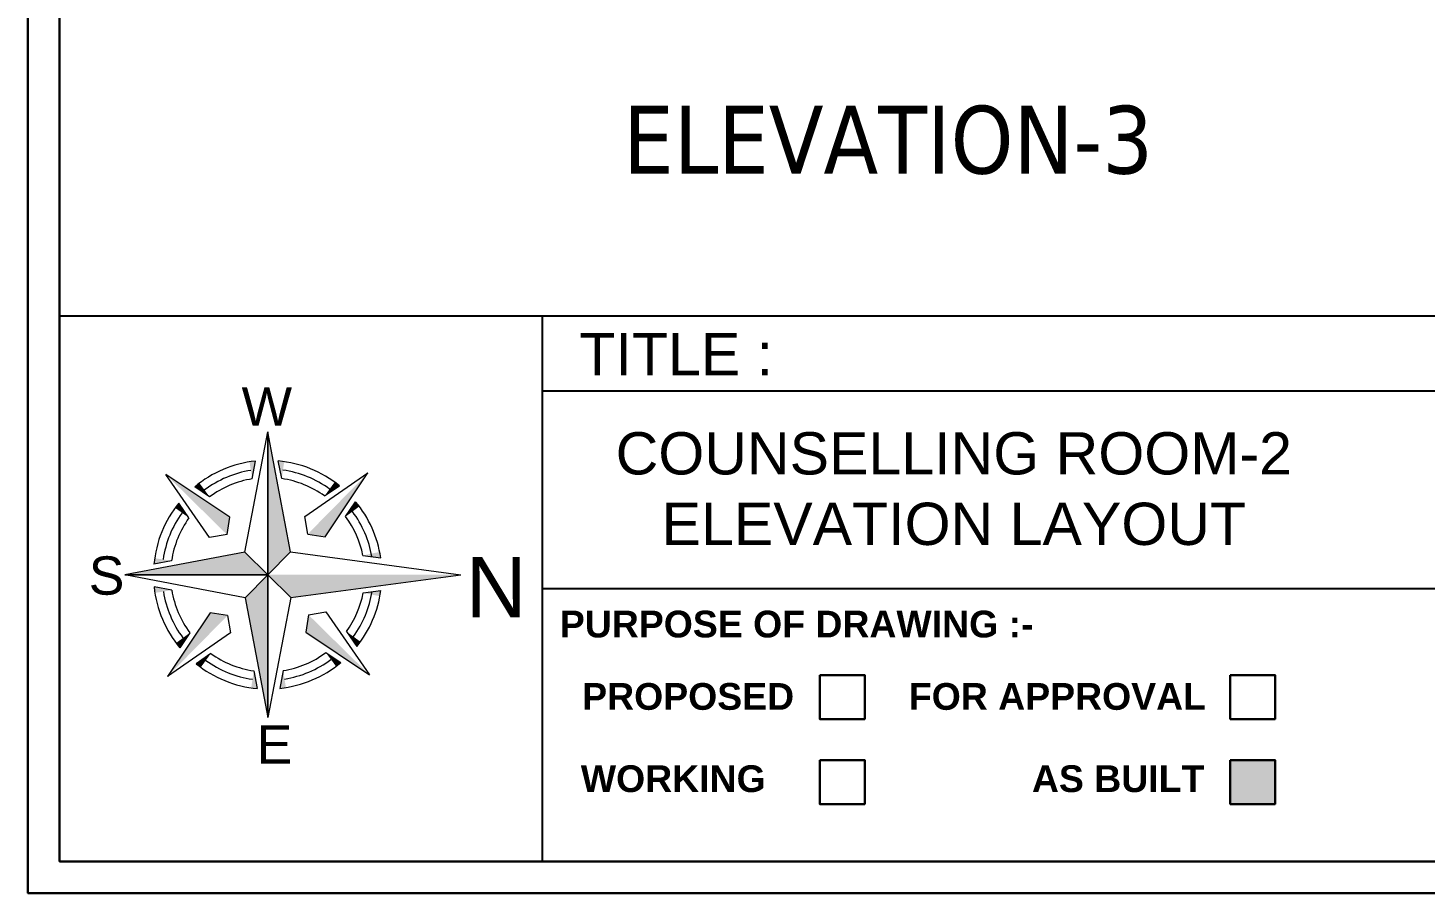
# Model space of a CAD drawing. Header units: millimetres. Extents: x 3552052 to 4144896, y -707811 to -630695.
# Drawn here: x 3735328 to 3739451, y -698012 to -695458 of the extents above; entities that cross this region are included whole.
import ezdxf
from ezdxf.enums import TextEntityAlignment as Align

# ---------------------------------------------------------------- set-up
doc = ezdxf.new("R2010")
doc.units = ezdxf.units.MM
doc.header["$LTSCALE"] = 6
doc.header["$MEASUREMENT"] = 0
doc.layers.get('0').update_dxf_attribs({"linetype": 'CONTINUOUS', "lineweight": 0})
for name, color, linetype, lineweight in [('0.0', 8, 'CONTINUOUS', 0), ('formate text', 8, 'CONTINUOUS', 0), ('MEP_HVAC_TEXT', 7, 'CONTINUOUS', 0), ('TITLE', 7, 'CONTINUOUS', 0)]:
    doc.layers.add(name, color=color, linetype=linetype, lineweight=lineweight)
doc.styles.add('Annotation', font='tahoma.ttf')
doc.styles.add('ARIAL', font='arial.ttf')
doc.styles.add('FORMATE', font='arialbd.ttf')
doc.styles.add('style3', font='arialbd.ttf')

# ---------------------------------------------------------------- blocks, each defined once
blk = doc.blocks.new('A$C4A7C6C7E')
at = {"layer": 'TITLE', "color": 8, "lineweight": 5}
for p, q in [((-4207, 4144), (0, 26095)), ((0, 26095), (0, 0)), ((0, 0), (0, 26095)), ((4144, 4207), (0, 26095)), ((-2825, 17519), (-2234, 20757)), ((2559, 17560), (1919, 20788)), ((-6941, 10518), (-18592, 18312)), ((-10622, 6781), (-18592, 18312)), ((6781, 10622), (18312, 18592)), ((10518, 6941), (18312, 18592)), ((-10607, 14226), (-13343, 16056)), ((10390, 14385), (13098, 16257)), ((-14385, 10390), (-16257, 13098)), ((14226, 10607), (16056, 13343)), ((-7437, 7325), (-6941, 10518)), ((7325, 7437), (6781, 10622)), ((-7437, 7325), (-10622, 6781)), ((7325, 7437), (10518, 6941)), ((-4207, 4144), (-26095, 0)), ((-17560, 2559), (-20788, 1919)), ((-4207, 4144), (0, 0)), ((0, 0), (-4207, 4144)), ((0, 0), (4144, 4207)), ((4144, 4207), (0, 0)), ((17394, 3514), (20646, 3095)), ((17394, 3514), (20646, 3095)), ((0, 0), (-26095, 0)), ((-26095, 0), (0, 0)), ((-4144, -4207), (-26095, 0)), ((0, 0), (-4144, -4207)), ((-4144, -4207), (0, 0)), ((0, 0), (4207, -4144)), ((4207, -4144), (0, 0)), ((0, 0), (0, -26095)), ((0, -26095), (0, 0)), ((-17519, -2825), (-20757, -2234)), ((-4144, -4207), (0, -26095)), ((4207, -4144), (0, -26095)), ((17433, -3312), (20680, -2857)), ((17433, -3312), (20680, -2857)), ((17434, -3310), (20680, -2857)), ((-10518, -6941), (-18312, -18592)), ((-7325, -7437), (-10518, -6941)), ((-7325, -7437), (-6781, -10622)), ((7437, -7325), (6941, -10518)), ((7437, -7325), (10622, -6781)), ((10622, -6781), (18592, -18312)), ((-6781, -10622), (-18312, -18592)), ((-14226, -10607), (-16056, -13343)), ((6941, -10518), (18592, -18312)), ((14385, -10390), (16257, -13098)), ((-10390, -14385), (-13098, -16257)), ((10607, -14226), (13343, -16056)), ((-2559, -17560), (-1919, -20788)), ((2825, -17519), (2234, -20757))]:
    blk.add_line(p, q, dxfattribs=at)
at = {"layer": 'TITLE', "color": 5}
for p in [(4144, 4207), (4207, -4144)]:
    blk.add_line(p, (35289, 0), dxfattribs=at)
at = {"layer": 'TITLE', "color": 8, "lineweight": 5}
for radius, start, end in [(20877, 96.14269, 129.72625), (20877, 51.14269, 84.72625), (19311, 99.1612, 126.70773), (19311, 54.16121, 81.70773), (17745, 99.1612, 126.70773), (17745, 54.16121, 81.70773), (20877, 141.14269, 174.72625), (20877, 8.52692, 39.72625), (19311, 144.16121, 171.70773), (17745, 144.16121, 171.70773), (17745, 11.42181, 36.70773), (19311, 9.85136, 36.70773), (20877, 186.14269, 219.72625), (19311, 189.1612, 216.70773), (17745, 189.1612, 216.70773), (17745, 324.16121, 349.24868), (19311, 324.16121, 350.81434), (20877, 321.14269, 352.1348), (17745, 234.16121, 261.70773), (17745, 279.1612, 306.70773), (20877, 231.14269, 264.72625), (19311, 234.16121, 261.70773), (20877, 276.14269, 309.72625), (19311, 279.1612, 306.70773)]:
    blk.add_arc((0, 0), radius, start, end, dxfattribs=at)
for points in [[(0, 26095), (4144, 4207), (0, 0)], [(-3324, 20610), (-2234, 20757), (-2825, 17519)], [(3011, 20658), (1919, 20788), (2559, 17560)], [(-18592, 18312), (-6941, 10518), (-7437, 7325)], [(18312, 18592), (10518, 6941), (7325, 7437)], [(-13343, 16056), (-12479, 16737), (-10607, 14226)], [(13098, 16257), (12223, 16924), (10390, 14385)], [(-16257, 13098), (-16924, 12223), (-14385, 10390)], [(16056, 13343), (16737, 12479), (14226, 10607)], [(-26095, 0), (-4207, 4144), (0, 0)], [(-20658, 3011), (-20788, 1919), (-17560, 2559)], [(20646, 3095), (20457, 4167), (17394, 3514)], [(0, -26095), (-4144, -4207), (0, 0)], [(-20610, -3324), (-20757, -2234), (-17519, -2825)], [(20680, -2857), (20503, -3930), (17433, -3312)], [(-18312, -18592), (-10518, -6941), (-7325, -7437)], [(18592, -18312), (6941, -10518), (7437, -7325)], [(-16056, -13343), (-16737, -12479), (-14226, -10607)], [(16257, -13098), (16924, -12223), (14385, -10390)], [(-13098, -16257), (-12223, -16924), (-10390, -14385)], [(13343, -16056), (12479, -16737), (10607, -14226)], [(-3011, -20658), (-1919, -20788), (-2559, -17560)], [(3324, -20610), (2234, -20757), (2825, -17519)]]:
    blk.add_solid(points, dxfattribs=at)
at = {"layer": 'TITLE', "color": 5}
blk.add_solid([(35289, 0), (4207, -4144), (0, 0)], dxfattribs=at)

msp = doc.modelspace()

# ---------------------------------------------------------------- hatches: boundary and pattern name
at = {"layer": 'MEP_HVAC_TEXT', "lineweight": -3}
h = msp.add_hatch(color=1, dxfattribs=at)
h.dxf.hatch_style = 1
h.paths.add_polyline_path([(3738876.3, -697619), (3738876.3, -697749.1), (3739009, -697749.1), (3739009, -697619)])

# ---------------------------------------------------------------- linework, layer by layer
at = {"lineweight": -3}
for p in [(3744235.1, -696309), (3735421.7, -697918.3)]:
    msp.add_line(p, (3735421.7, -696309), dxfattribs=at)
at = {"color": 7, "lineweight": 30}
for points in [[(3744328.4, -682221.6), (3744328.4, -698011.6), (3735328.4, -698011.6), (3735328.4, -682221.6)], [(3744235.1, -682314.8), (3744235.1, -697918.3), (3735421.7, -697918.3), (3735421.7, -682314.8)]]:
    msp.add_lwpolyline(points, close=True, dxfattribs=at)
at = {"layer": '0.0', "color": 7, "lineweight": 30, "elevation": -49.9}
for points in [[(3737665.3, -697368.1), (3737798, -697368.1), (3737798, -697498.2), (3737665.3, -697498.2)], [(3738876.3, -697368.1), (3739009, -697368.1), (3739009, -697498.2), (3738876.3, -697498.2)], [(3737665.3, -697619), (3737798, -697619), (3737798, -697749.1), (3737665.3, -697749.1)], [(3738876.3, -697619), (3739009, -697619), (3739009, -697749.1), (3738876.3, -697749.1)]]:
    msp.add_lwpolyline(points, close=True, dxfattribs=at)
at = {"layer": 'MEP_HVAC_TEXT', "lineweight": -3}
for p, q in [((3736846.2, -696309), (3736846.2, -697918.3)), ((3739543.4, -696530.8), (3736846.2, -696530.8)), ((3739543.4, -697113.5), (3736846.2, -697113.5))]:
    msp.add_line(p, q, dxfattribs=at)

# ---------------------------------------------------------------- block references
at = {"layer": 'TITLE', "lineweight": -3, "extrusion": (1.31196e-09, -7.57547e-09, 1), "xscale": 0.01615424813508598, "yscale": 0.01615424813508598, "zscale": 0.01615424813508598}
msp.add_blockref('A$C4A7C6C7E', (3736036, -697072.1, 0), dxfattribs=at)

# ---------------------------------------------------------------- texts
at = {"lineweight": -3, "insert": (3739783.1, -695688.2), "char_height": 200, "width": 2697.906, "attachment_point": 3, "style": 'Annotation'}
msp.add_mtext('\\pxql;ELEVATION-3', dxfattribs=at)
at = {"layer": 'formate text', "color": 7, "lineweight": 30, "ltscale": 100, "style": 'style3'}
msp.add_text('PURPOSE OF DRAWING :-', height=79, dxfattribs=at).set_placement((3736898.1, -697257.2, -49.9))
at = {"layer": 'formate text', "color": 7, "lineweight": 30, "style": 'FORMATE'}
for s, p in [('PROPOSED ', (3737620.1, -697470.8, -49.9)), ('FOR APPROVAL', (3738804.8, -697470.8, -49.9)), ('WORKING', (3737505.5, -697713.5, -49.9)), ('AS BUILT', (3738800, -697713.5, -49.9))]:
    msp.add_text(s, height=79, dxfattribs=at).set_placement(p, align=Align.RIGHT)
at = {"layer": 'TITLE', "color": 7, "lineweight": 30, "style": 'ARIAL'}
for s, height, p in [('TITLE :', 124.83, (3736955.7, -696483.3)), ('W', 113.1, (3735958.8, -696631.9, 0)), ('S', 113.1, (3735507.8, -697131, 0)), ('E', 113.1, (3736003.3, -697629.6, 0))]:
    msp.add_text(s, height=height, dxfattribs=at).set_placement(p)
at = {"layer": 'TITLE', "color": 5, "lineweight": -3, "style": 'ARIAL'}
msp.add_text('N', height=178.4, rotation=180, dxfattribs=at).set_placement((3736800.3, -697019.9, 0))
at = {"layer": 'TITLE', "color": 7, "lineweight": 30, "insert": (3736938.8, -696651.4), "char_height": 124.835, "attachment_point": 1, "style": 'ARIAL'}
msp.add_mtext_dynamic_manual_height_columns('\\pxqc;COUNSELLING ROOM-2 ELEVATION LAYOUT', width=2243.842, gutter_width=4.99, heights=[0], dxfattribs=at)

doc.saveas('drawing.dxf')
